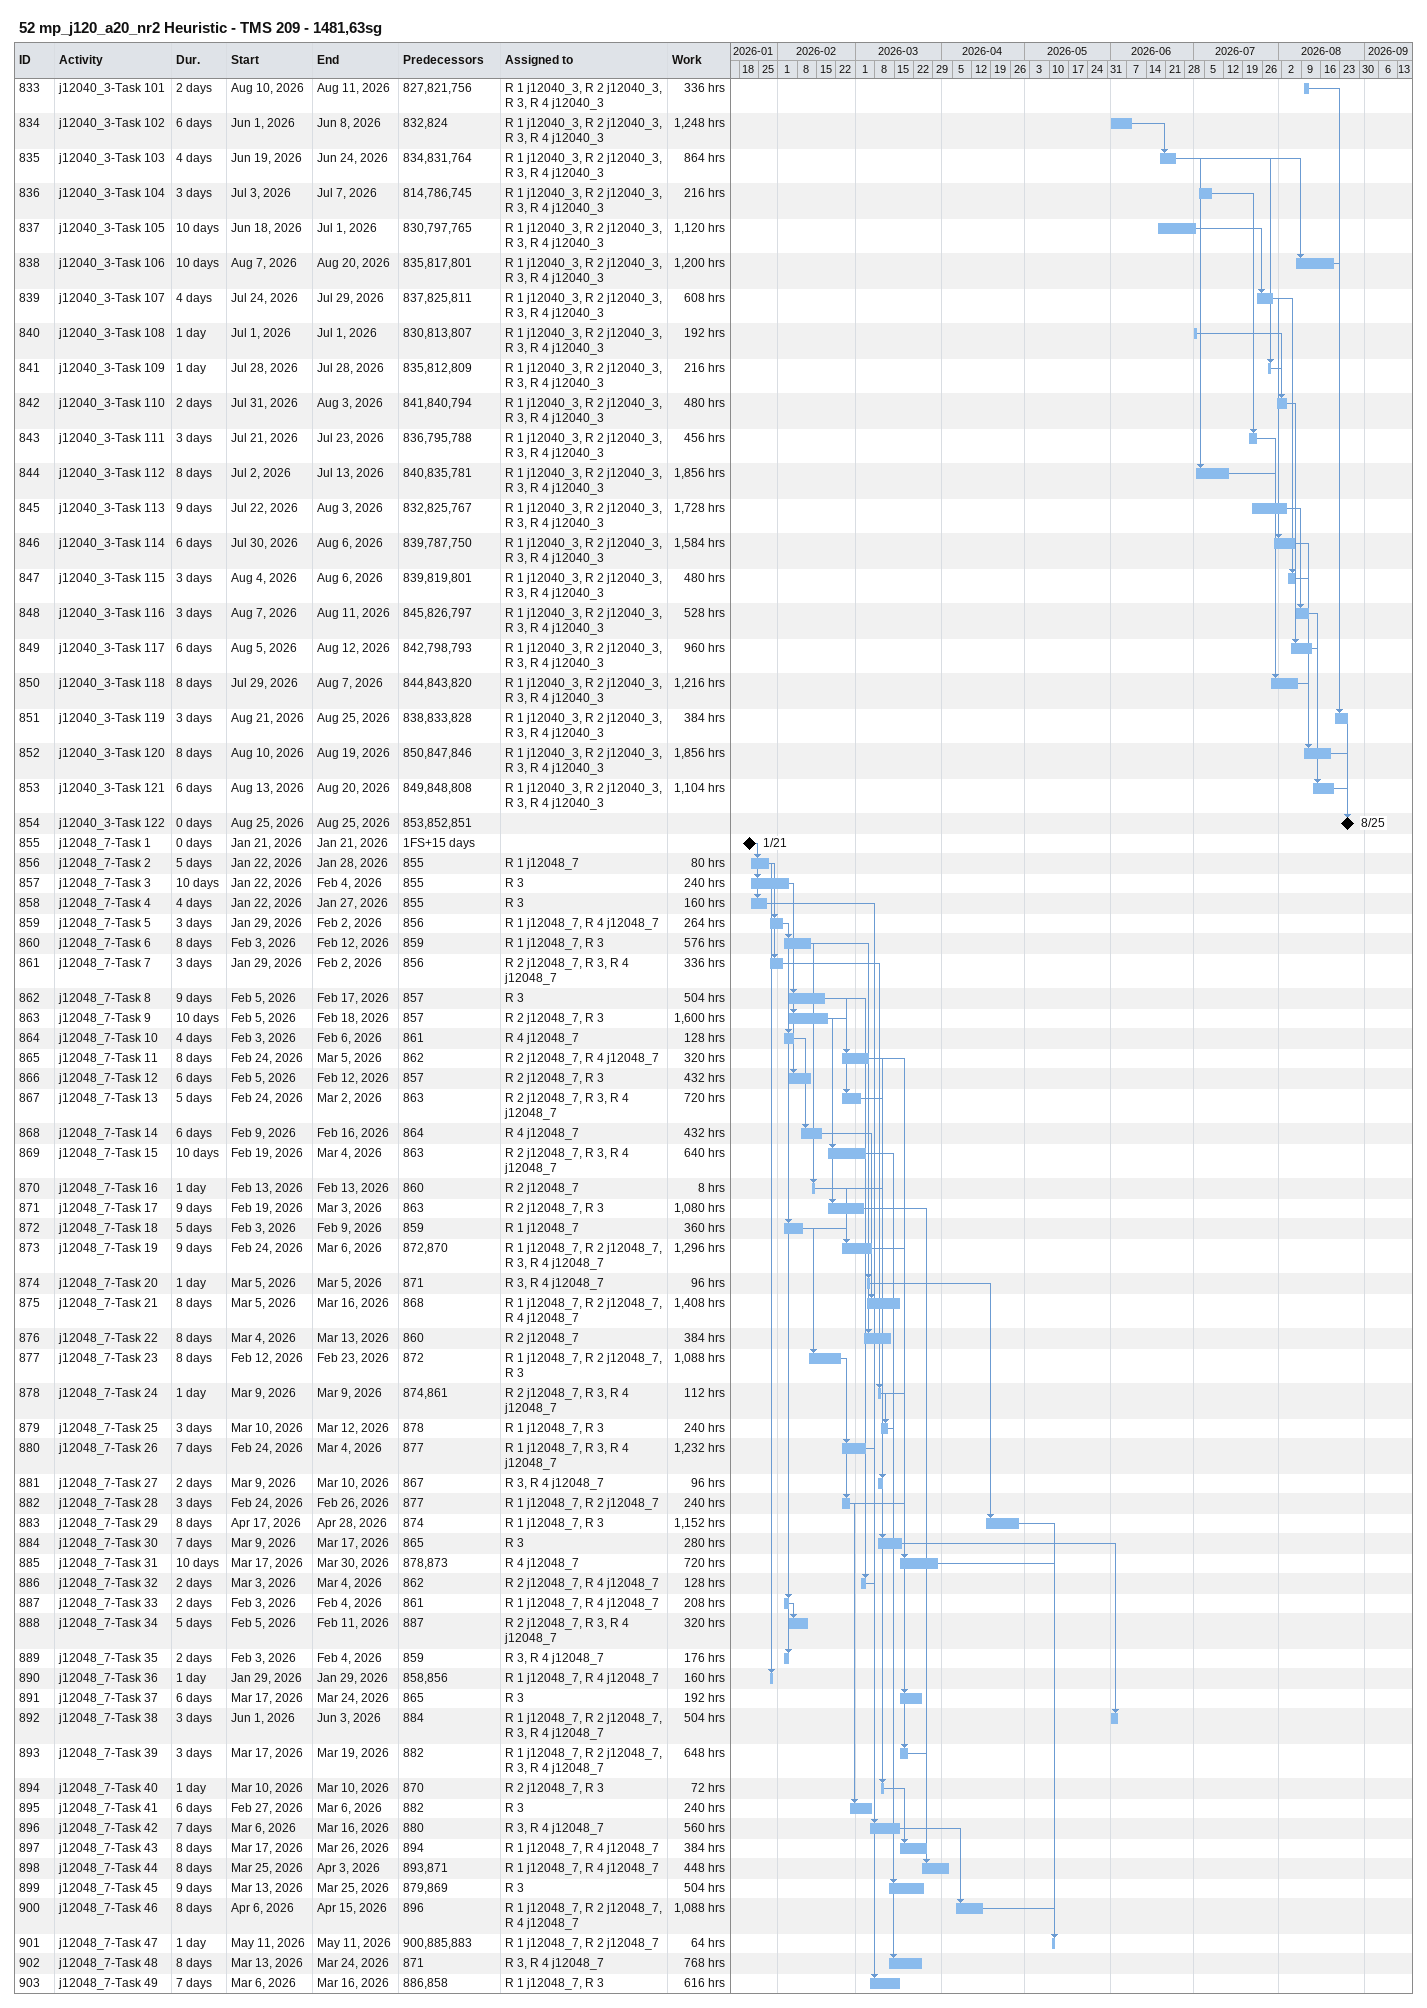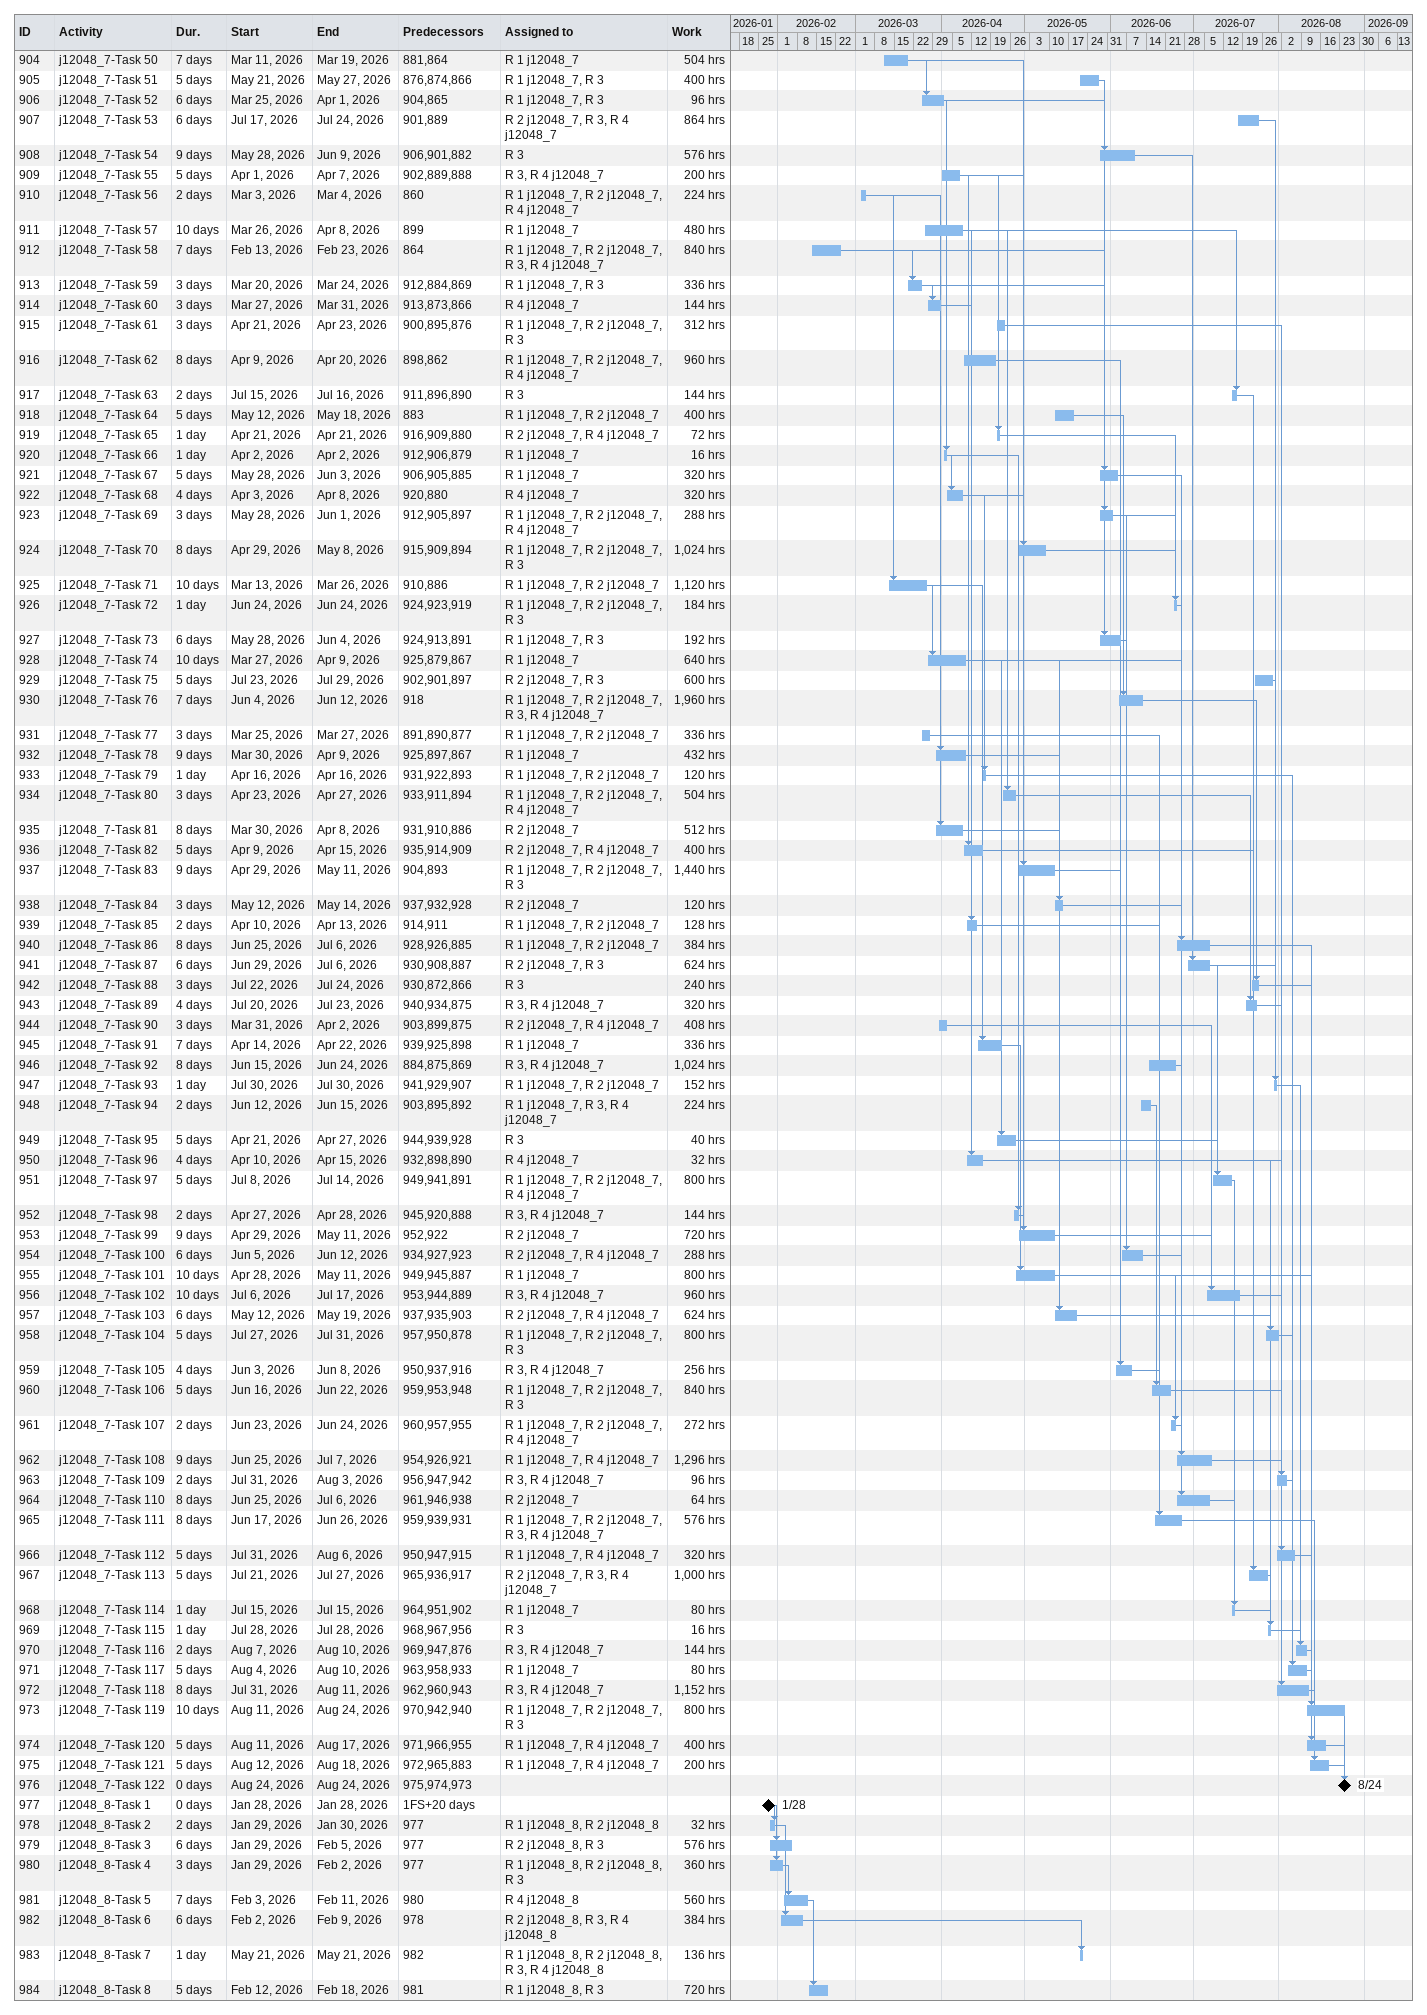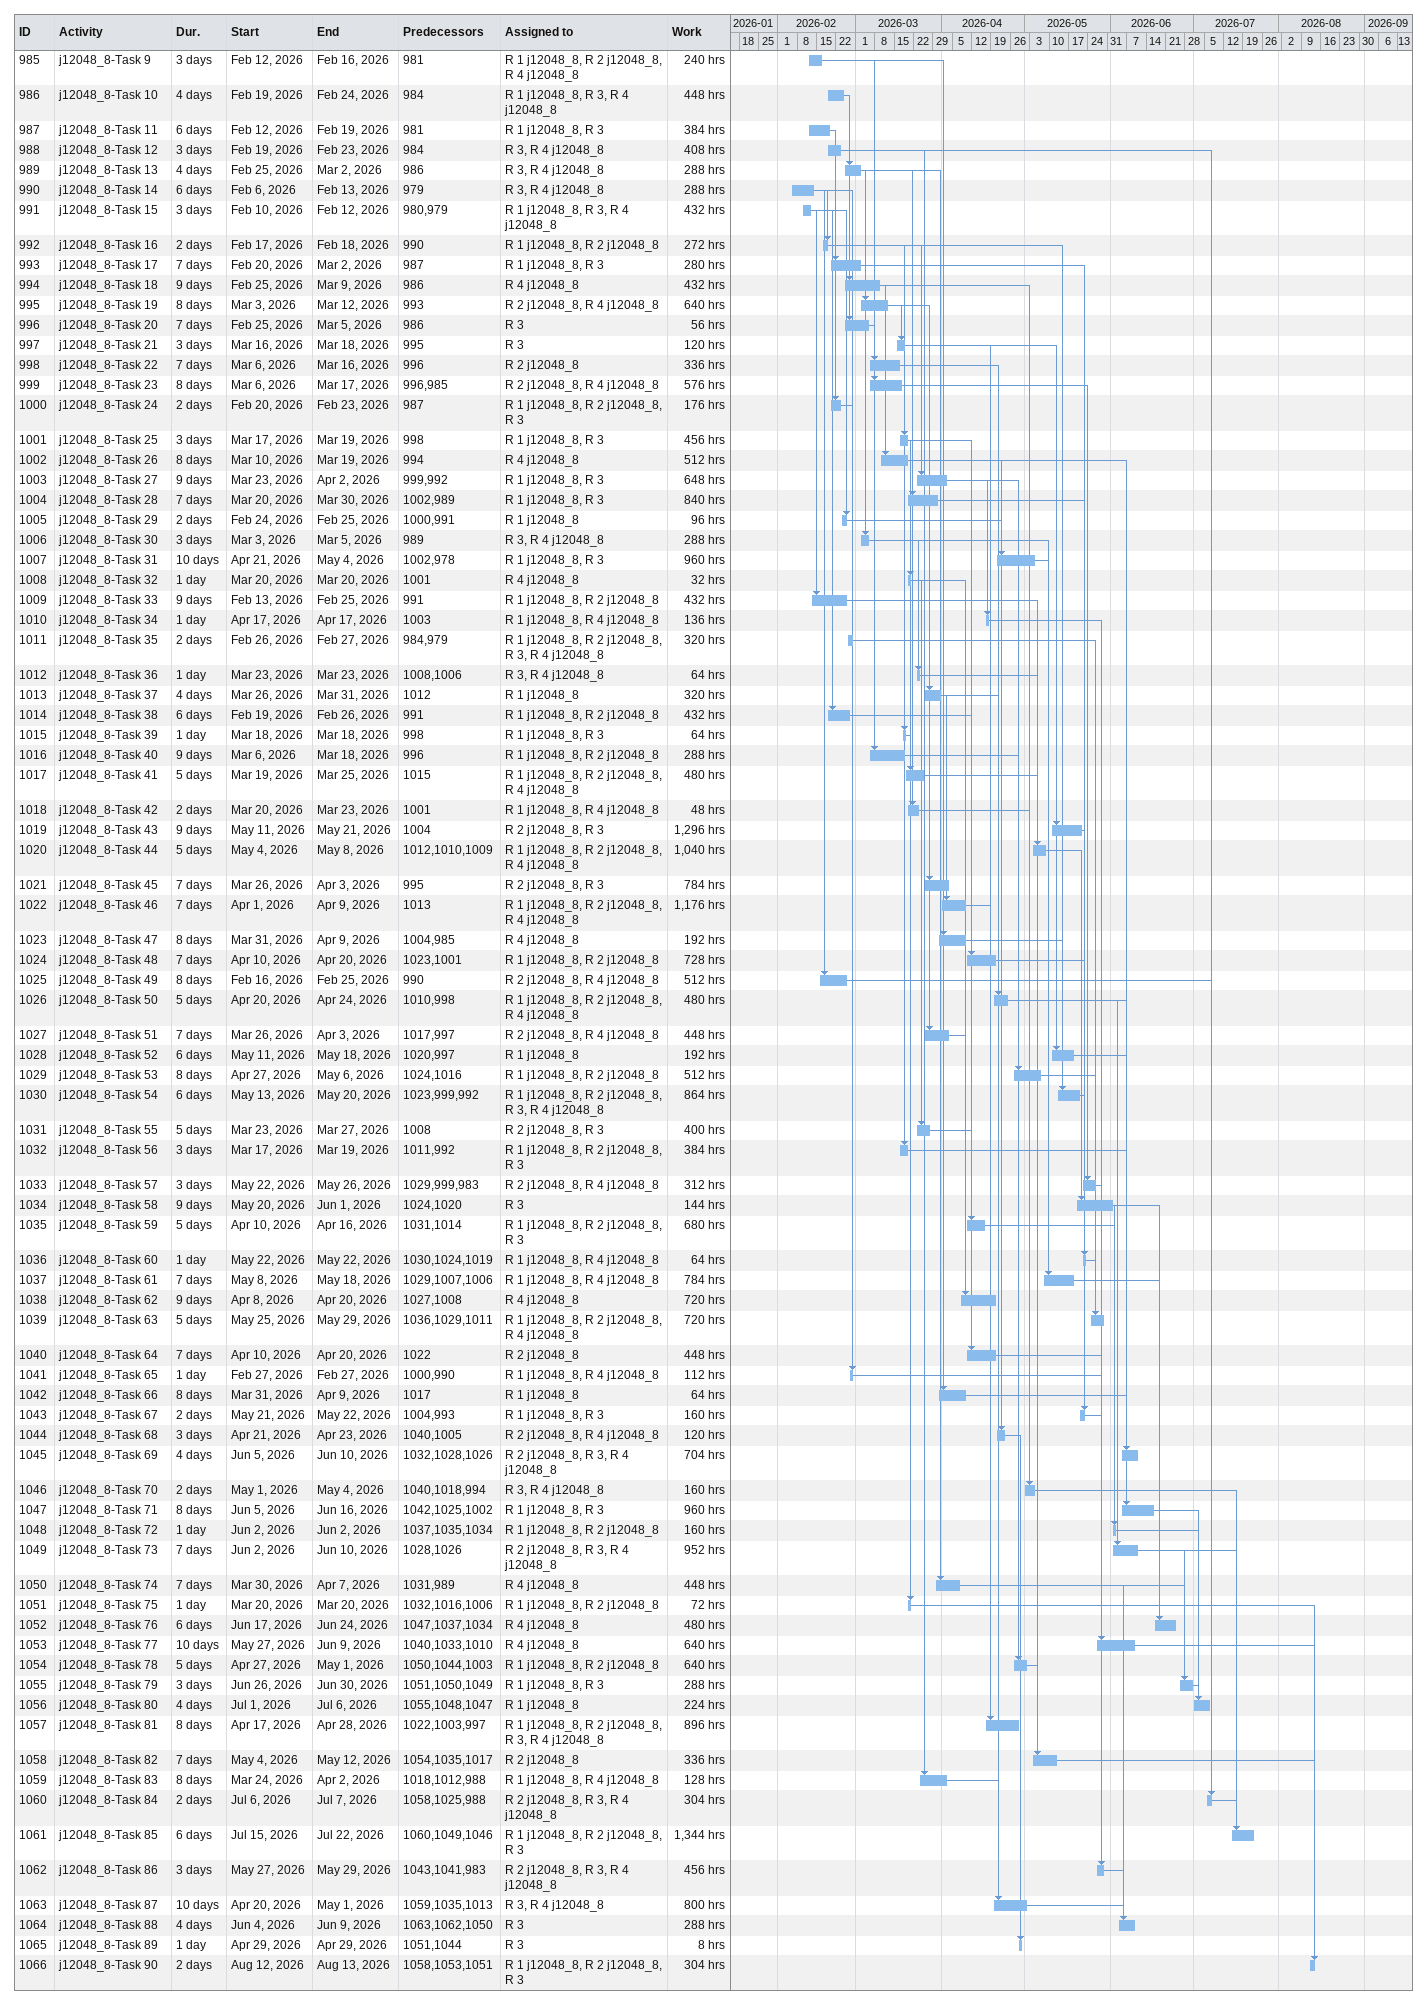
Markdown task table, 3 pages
52 mp_j120_a20_nr2 Heuristic - TMS 209 - 1481,63sg

| ID | Task | Duration | Start | Finish | Predecessors | Resources | Work (h) |
|---|---|---|---|---|---|---|---|
| 833 | j12040_3-Task 101 | 2d | 2026-08-10 | 2026-08-11 | 827, 821, 756 | R 1 j12040_3, R 2 j12040_3, R 3, R 4 j12040_3 | 336 |
| 834 | j12040_3-Task 102 | 6d | 2026-06-01 | 2026-06-08 | 832, 824 | R 1 j12040_3, R 2 j12040_3, R 3, R 4 j12040_3 | 1248 |
| 835 | j12040_3-Task 103 | 4d | 2026-06-19 | 2026-06-24 | 834, 831, 764 | R 1 j12040_3, R 2 j12040_3, R 3, R 4 j12040_3 | 864 |
| 836 | j12040_3-Task 104 | 3d | 2026-07-03 | 2026-07-07 | 814, 786, 745 | R 1 j12040_3, R 2 j12040_3, R 3, R 4 j12040_3 | 216 |
| 837 | j12040_3-Task 105 | 10d | 2026-06-18 | 2026-07-01 | 830, 797, 765 | R 1 j12040_3, R 2 j12040_3, R 3, R 4 j12040_3 | 1120 |
| 838 | j12040_3-Task 106 | 10d | 2026-08-07 | 2026-08-20 | 835, 817, 801 | R 1 j12040_3, R 2 j12040_3, R 3, R 4 j12040_3 | 1200 |
| 839 | j12040_3-Task 107 | 4d | 2026-07-24 | 2026-07-29 | 837, 825, 811 | R 1 j12040_3, R 2 j12040_3, R 3, R 4 j12040_3 | 608 |
| 840 | j12040_3-Task 108 | 1d | 2026-07-01 | 2026-07-01 | 830, 813, 807 | R 1 j12040_3, R 2 j12040_3, R 3, R 4 j12040_3 | 192 |
| 841 | j12040_3-Task 109 | 1d | 2026-07-28 | 2026-07-28 | 835, 812, 809 | R 1 j12040_3, R 2 j12040_3, R 3, R 4 j12040_3 | 216 |
| 842 | j12040_3-Task 110 | 2d | 2026-07-31 | 2026-08-03 | 841, 840, 794 | R 1 j12040_3, R 2 j12040_3, R 3, R 4 j12040_3 | 480 |
| 843 | j12040_3-Task 111 | 3d | 2026-07-21 | 2026-07-23 | 836, 795, 788 | R 1 j12040_3, R 2 j12040_3, R 3, R 4 j12040_3 | 456 |
| 844 | j12040_3-Task 112 | 8d | 2026-07-02 | 2026-07-13 | 840, 835, 781 | R 1 j12040_3, R 2 j12040_3, R 3, R 4 j12040_3 | 1856 |
| 845 | j12040_3-Task 113 | 9d | 2026-07-22 | 2026-08-03 | 832, 825, 767 | R 1 j12040_3, R 2 j12040_3, R 3, R 4 j12040_3 | 1728 |
| 846 | j12040_3-Task 114 | 6d | 2026-07-30 | 2026-08-06 | 839, 787, 750 | R 1 j12040_3, R 2 j12040_3, R 3, R 4 j12040_3 | 1584 |
| 847 | j12040_3-Task 115 | 3d | 2026-08-04 | 2026-08-06 | 839, 819, 801 | R 1 j12040_3, R 2 j12040_3, R 3, R 4 j12040_3 | 480 |
| 848 | j12040_3-Task 116 | 3d | 2026-08-07 | 2026-08-11 | 845, 826, 797 | R 1 j12040_3, R 2 j12040_3, R 3, R 4 j12040_3 | 528 |
| 849 | j12040_3-Task 117 | 6d | 2026-08-05 | 2026-08-12 | 842, 798, 793 | R 1 j12040_3, R 2 j12040_3, R 3, R 4 j12040_3 | 960 |
| 850 | j12040_3-Task 118 | 8d | 2026-07-29 | 2026-08-07 | 844, 843, 820 | R 1 j12040_3, R 2 j12040_3, R 3, R 4 j12040_3 | 1216 |
| 851 | j12040_3-Task 119 | 3d | 2026-08-21 | 2026-08-25 | 838, 833, 828 | R 1 j12040_3, R 2 j12040_3, R 3, R 4 j12040_3 | 384 |
| 852 | j12040_3-Task 120 | 8d | 2026-08-10 | 2026-08-19 | 850, 847, 846 | R 1 j12040_3, R 2 j12040_3, R 3, R 4 j12040_3 | 1856 |
| 853 | j12040_3-Task 121 | 6d | 2026-08-13 | 2026-08-20 | 849, 848, 808 | R 1 j12040_3, R 2 j12040_3, R 3, R 4 j12040_3 | 1104 |
| 854 | j12040_3-Task 122 | 0d | 2026-08-25 | 2026-08-25 | 853, 852, 851 |  |  |
| 855 | j12048_7-Task 1 | 0d | 2026-01-21 | 2026-01-21 | 1FS+15d |  |  |
| 856 | j12048_7-Task 2 | 5d | 2026-01-22 | 2026-01-28 | 855 | R 1 j12048_7 | 80 |
| 857 | j12048_7-Task 3 | 10d | 2026-01-22 | 2026-02-04 | 855 | R 3 | 240 |
| 858 | j12048_7-Task 4 | 4d | 2026-01-22 | 2026-01-27 | 855 | R 3 | 160 |
| 859 | j12048_7-Task 5 | 3d | 2026-01-29 | 2026-02-02 | 856 | R 1 j12048_7, R 4 j12048_7 | 264 |
| 860 | j12048_7-Task 6 | 8d | 2026-02-03 | 2026-02-12 | 859 | R 1 j12048_7, R 3 | 576 |
| 861 | j12048_7-Task 7 | 3d | 2026-01-29 | 2026-02-02 | 856 | R 2 j12048_7, R 3, R 4 j12048_7 | 336 |
| 862 | j12048_7-Task 8 | 9d | 2026-02-05 | 2026-02-17 | 857 | R 3 | 504 |
| 863 | j12048_7-Task 9 | 10d | 2026-02-05 | 2026-02-18 | 857 | R 2 j12048_7, R 3 | 1600 |
| 864 | j12048_7-Task 10 | 4d | 2026-02-03 | 2026-02-06 | 861 | R 4 j12048_7 | 128 |
| 865 | j12048_7-Task 11 | 8d | 2026-02-24 | 2026-03-05 | 862 | R 2 j12048_7, R 4 j12048_7 | 320 |
| 866 | j12048_7-Task 12 | 6d | 2026-02-05 | 2026-02-12 | 857 | R 2 j12048_7, R 3 | 432 |
| 867 | j12048_7-Task 13 | 5d | 2026-02-24 | 2026-03-02 | 863 | R 2 j12048_7, R 3, R 4 j12048_7 | 720 |
| 868 | j12048_7-Task 14 | 6d | 2026-02-09 | 2026-02-16 | 864 | R 4 j12048_7 | 432 |
| 869 | j12048_7-Task 15 | 10d | 2026-02-19 | 2026-03-04 | 863 | R 2 j12048_7, R 3, R 4 j12048_7 | 640 |
| 870 | j12048_7-Task 16 | 1d | 2026-02-13 | 2026-02-13 | 860 | R 2 j12048_7 | 8 |
| 871 | j12048_7-Task 17 | 9d | 2026-02-19 | 2026-03-03 | 863 | R 2 j12048_7, R 3 | 1080 |
| 872 | j12048_7-Task 18 | 5d | 2026-02-03 | 2026-02-09 | 859 | R 1 j12048_7 | 360 |
| 873 | j12048_7-Task 19 | 9d | 2026-02-24 | 2026-03-06 | 872, 870 | R 1 j12048_7, R 2 j12048_7, R 3, R 4 j12048_7 | 1296 |
| 874 | j12048_7-Task 20 | 1d | 2026-03-05 | 2026-03-05 | 871 | R 3, R 4 j12048_7 | 96 |
| 875 | j12048_7-Task 21 | 8d | 2026-03-05 | 2026-03-16 | 868 | R 1 j12048_7, R 2 j12048_7, R 4 j12048_7 | 1408 |
| 876 | j12048_7-Task 22 | 8d | 2026-03-04 | 2026-03-13 | 860 | R 2 j12048_7 | 384 |
| 877 | j12048_7-Task 23 | 8d | 2026-02-12 | 2026-02-23 | 872 | R 1 j12048_7, R 2 j12048_7, R 3 | 1088 |
| 878 | j12048_7-Task 24 | 1d | 2026-03-09 | 2026-03-09 | 874, 861 | R 2 j12048_7, R 3, R 4 j12048_7 | 112 |
| 879 | j12048_7-Task 25 | 3d | 2026-03-10 | 2026-03-12 | 878 | R 1 j12048_7, R 3 | 240 |
| 880 | j12048_7-Task 26 | 7d | 2026-02-24 | 2026-03-04 | 877 | R 1 j12048_7, R 3, R 4 j12048_7 | 1232 |
| 881 | j12048_7-Task 27 | 2d | 2026-03-09 | 2026-03-10 | 867 | R 3, R 4 j12048_7 | 96 |
| 882 | j12048_7-Task 28 | 3d | 2026-02-24 | 2026-02-26 | 877 | R 1 j12048_7, R 2 j12048_7 | 240 |
| 883 | j12048_7-Task 29 | 8d | 2026-04-17 | 2026-04-28 | 874 | R 1 j12048_7, R 3 | 1152 |
| 884 | j12048_7-Task 30 | 7d | 2026-03-09 | 2026-03-17 | 865 | R 3 | 280 |
| 885 | j12048_7-Task 31 | 10d | 2026-03-17 | 2026-03-30 | 878, 873 | R 4 j12048_7 | 720 |
| 886 | j12048_7-Task 32 | 2d | 2026-03-03 | 2026-03-04 | 862 | R 2 j12048_7, R 4 j12048_7 | 128 |
| 887 | j12048_7-Task 33 | 2d | 2026-02-03 | 2026-02-04 | 861 | R 1 j12048_7, R 4 j12048_7 | 208 |
| 888 | j12048_7-Task 34 | 5d | 2026-02-05 | 2026-02-11 | 887 | R 2 j12048_7, R 3, R 4 j12048_7 | 320 |
| 889 | j12048_7-Task 35 | 2d | 2026-02-03 | 2026-02-04 | 859 | R 3, R 4 j12048_7 | 176 |
| 890 | j12048_7-Task 36 | 1d | 2026-01-29 | 2026-01-29 | 858, 856 | R 1 j12048_7, R 4 j12048_7 | 160 |
| 891 | j12048_7-Task 37 | 6d | 2026-03-17 | 2026-03-24 | 865 | R 3 | 192 |
| 892 | j12048_7-Task 38 | 3d | 2026-06-01 | 2026-06-03 | 884 | R 1 j12048_7, R 2 j12048_7, R 3, R 4 j12048_7 | 504 |
| 893 | j12048_7-Task 39 | 3d | 2026-03-17 | 2026-03-19 | 882 | R 1 j12048_7, R 2 j12048_7, R 3, R 4 j12048_7 | 648 |
| 894 | j12048_7-Task 40 | 1d | 2026-03-10 | 2026-03-10 | 870 | R 2 j12048_7, R 3 | 72 |
| 895 | j12048_7-Task 41 | 6d | 2026-02-27 | 2026-03-06 | 882 | R 3 | 240 |
| 896 | j12048_7-Task 42 | 7d | 2026-03-06 | 2026-03-16 | 880 | R 3, R 4 j12048_7 | 560 |
| 897 | j12048_7-Task 43 | 8d | 2026-03-17 | 2026-03-26 | 894 | R 1 j12048_7, R 4 j12048_7 | 384 |
| 898 | j12048_7-Task 44 | 8d | 2026-03-25 | 2026-04-03 | 893, 871 | R 1 j12048_7, R 4 j12048_7 | 448 |
| 899 | j12048_7-Task 45 | 9d | 2026-03-13 | 2026-03-25 | 879, 869 | R 3 | 504 |
| 900 | j12048_7-Task 46 | 8d | 2026-04-06 | 2026-04-15 | 896 | R 1 j12048_7, R 2 j12048_7, R 4 j12048_7 | 1088 |
| 901 | j12048_7-Task 47 | 1d | 2026-05-11 | 2026-05-11 | 900, 885, 883 | R 1 j12048_7, R 2 j12048_7 | 64 |
| 902 | j12048_7-Task 48 | 8d | 2026-03-13 | 2026-03-24 | 871 | R 3, R 4 j12048_7 | 768 |
| 903 | j12048_7-Task 49 | 7d | 2026-03-06 | 2026-03-16 | 886, 858 | R 1 j12048_7, R 3 | 616 |
| 904 | j12048_7-Task 50 | 7d | 2026-03-11 | 2026-03-19 | 881, 864 | R 1 j12048_7 | 504 |
| 905 | j12048_7-Task 51 | 5d | 2026-05-21 | 2026-05-27 | 876, 874, 866 | R 1 j12048_7, R 3 | 400 |
| 906 | j12048_7-Task 52 | 6d | 2026-03-25 | 2026-04-01 | 904, 865 | R 1 j12048_7, R 3 | 96 |
| 907 | j12048_7-Task 53 | 6d | 2026-07-17 | 2026-07-24 | 901, 889 | R 2 j12048_7, R 3, R 4 j12048_7 | 864 |
| 908 | j12048_7-Task 54 | 9d | 2026-05-28 | 2026-06-09 | 906, 901, 882 | R 3 | 576 |
| 909 | j12048_7-Task 55 | 5d | 2026-04-01 | 2026-04-07 | 902, 889, 888 | R 3, R 4 j12048_7 | 200 |
| 910 | j12048_7-Task 56 | 2d | 2026-03-03 | 2026-03-04 | 860 | R 1 j12048_7, R 2 j12048_7, R 4 j12048_7 | 224 |
| 911 | j12048_7-Task 57 | 10d | 2026-03-26 | 2026-04-08 | 899 | R 1 j12048_7 | 480 |
| 912 | j12048_7-Task 58 | 7d | 2026-02-13 | 2026-02-23 | 864 | R 1 j12048_7, R 2 j12048_7, R 3, R 4 j12048_7 | 840 |
| 913 | j12048_7-Task 59 | 3d | 2026-03-20 | 2026-03-24 | 912, 884, 869 | R 1 j12048_7, R 3 | 336 |
| 914 | j12048_7-Task 60 | 3d | 2026-03-27 | 2026-03-31 | 913, 873, 866 | R 4 j12048_7 | 144 |
| 915 | j12048_7-Task 61 | 3d | 2026-04-21 | 2026-04-23 | 900, 895, 876 | R 1 j12048_7, R 2 j12048_7, R 3 | 312 |
| 916 | j12048_7-Task 62 | 8d | 2026-04-09 | 2026-04-20 | 898, 862 | R 1 j12048_7, R 2 j12048_7, R 4 j12048_7 | 960 |
| 917 | j12048_7-Task 63 | 2d | 2026-07-15 | 2026-07-16 | 911, 896, 890 | R 3 | 144 |
| 918 | j12048_7-Task 64 | 5d | 2026-05-12 | 2026-05-18 | 883 | R 1 j12048_7, R 2 j12048_7 | 400 |
| 919 | j12048_7-Task 65 | 1d | 2026-04-21 | 2026-04-21 | 916, 909, 880 | R 2 j12048_7, R 4 j12048_7 | 72 |
| 920 | j12048_7-Task 66 | 1d | 2026-04-02 | 2026-04-02 | 912, 906, 879 | R 1 j12048_7 | 16 |
| 921 | j12048_7-Task 67 | 5d | 2026-05-28 | 2026-06-03 | 906, 905, 885 | R 1 j12048_7 | 320 |
| 922 | j12048_7-Task 68 | 4d | 2026-04-03 | 2026-04-08 | 920, 880 | R 4 j12048_7 | 320 |
| 923 | j12048_7-Task 69 | 3d | 2026-05-28 | 2026-06-01 | 912, 905, 897 | R 1 j12048_7, R 2 j12048_7, R 4 j12048_7 | 288 |
| 924 | j12048_7-Task 70 | 8d | 2026-04-29 | 2026-05-08 | 915, 909, 894 | R 1 j12048_7, R 2 j12048_7, R 3 | 1024 |
| 925 | j12048_7-Task 71 | 10d | 2026-03-13 | 2026-03-26 | 910, 886 | R 1 j12048_7, R 2 j12048_7 | 1120 |
| 926 | j12048_7-Task 72 | 1d | 2026-06-24 | 2026-06-24 | 924, 923, 919 | R 1 j12048_7, R 2 j12048_7, R 3 | 184 |
| 927 | j12048_7-Task 73 | 6d | 2026-05-28 | 2026-06-04 | 924, 913, 891 | R 1 j12048_7, R 3 | 192 |
| 928 | j12048_7-Task 74 | 10d | 2026-03-27 | 2026-04-09 | 925, 879, 867 | R 1 j12048_7 | 640 |
| 929 | j12048_7-Task 75 | 5d | 2026-07-23 | 2026-07-29 | 902, 901, 897 | R 2 j12048_7, R 3 | 600 |
| 930 | j12048_7-Task 76 | 7d | 2026-06-04 | 2026-06-12 | 918 | R 1 j12048_7, R 2 j12048_7, R 3, R 4 j12048_7 | 1960 |
| 931 | j12048_7-Task 77 | 3d | 2026-03-25 | 2026-03-27 | 891, 890, 877 | R 1 j12048_7, R 2 j12048_7 | 336 |
| 932 | j12048_7-Task 78 | 9d | 2026-03-30 | 2026-04-09 | 925, 897, 867 | R 1 j12048_7 | 432 |
| 933 | j12048_7-Task 79 | 1d | 2026-04-16 | 2026-04-16 | 931, 922, 893 | R 1 j12048_7, R 2 j12048_7 | 120 |
| 934 | j12048_7-Task 80 | 3d | 2026-04-23 | 2026-04-27 | 933, 911, 894 | R 1 j12048_7, R 2 j12048_7, R 4 j12048_7 | 504 |
| 935 | j12048_7-Task 81 | 8d | 2026-03-30 | 2026-04-08 | 931, 910, 886 | R 2 j12048_7 | 512 |
| 936 | j12048_7-Task 82 | 5d | 2026-04-09 | 2026-04-15 | 935, 914, 909 | R 2 j12048_7, R 4 j12048_7 | 400 |
| 937 | j12048_7-Task 83 | 9d | 2026-04-29 | 2026-05-11 | 904, 893 | R 1 j12048_7, R 2 j12048_7, R 3 | 1440 |
| 938 | j12048_7-Task 84 | 3d | 2026-05-12 | 2026-05-14 | 937, 932, 928 | R 2 j12048_7 | 120 |
| 939 | j12048_7-Task 85 | 2d | 2026-04-10 | 2026-04-13 | 914, 911 | R 1 j12048_7, R 2 j12048_7 | 128 |
| 940 | j12048_7-Task 86 | 8d | 2026-06-25 | 2026-07-06 | 928, 926, 885 | R 1 j12048_7, R 2 j12048_7 | 384 |
| 941 | j12048_7-Task 87 | 6d | 2026-06-29 | 2026-07-06 | 930, 908, 887 | R 2 j12048_7, R 3 | 624 |
| 942 | j12048_7-Task 88 | 3d | 2026-07-22 | 2026-07-24 | 930, 872, 866 | R 3 | 240 |
| 943 | j12048_7-Task 89 | 4d | 2026-07-20 | 2026-07-23 | 940, 934, 875 | R 3, R 4 j12048_7 | 320 |
| 944 | j12048_7-Task 90 | 3d | 2026-03-31 | 2026-04-02 | 903, 899, 875 | R 2 j12048_7, R 4 j12048_7 | 408 |
| 945 | j12048_7-Task 91 | 7d | 2026-04-14 | 2026-04-22 | 939, 925, 898 | R 1 j12048_7 | 336 |
| 946 | j12048_7-Task 92 | 8d | 2026-06-15 | 2026-06-24 | 884, 875, 869 | R 3, R 4 j12048_7 | 1024 |
| 947 | j12048_7-Task 93 | 1d | 2026-07-30 | 2026-07-30 | 941, 929, 907 | R 1 j12048_7, R 2 j12048_7 | 152 |
| 948 | j12048_7-Task 94 | 2d | 2026-06-12 | 2026-06-15 | 903, 895, 892 | R 1 j12048_7, R 3, R 4 j12048_7 | 224 |
| 949 | j12048_7-Task 95 | 5d | 2026-04-21 | 2026-04-27 | 944, 939, 928 | R 3 | 40 |
| 950 | j12048_7-Task 96 | 4d | 2026-04-10 | 2026-04-15 | 932, 898, 890 | R 4 j12048_7 | 32 |
| 951 | j12048_7-Task 97 | 5d | 2026-07-08 | 2026-07-14 | 949, 941, 891 | R 1 j12048_7, R 2 j12048_7, R 4 j12048_7 | 800 |
| 952 | j12048_7-Task 98 | 2d | 2026-04-27 | 2026-04-28 | 945, 920, 888 | R 3, R 4 j12048_7 | 144 |
| 953 | j12048_7-Task 99 | 9d | 2026-04-29 | 2026-05-11 | 952, 922 | R 2 j12048_7 | 720 |
| 954 | j12048_7-Task 100 | 6d | 2026-06-05 | 2026-06-12 | 934, 927, 923 | R 2 j12048_7, R 4 j12048_7 | 288 |
| 955 | j12048_7-Task 101 | 10d | 2026-04-28 | 2026-05-11 | 949, 945, 887 | R 1 j12048_7 | 800 |
| 956 | j12048_7-Task 102 | 10d | 2026-07-06 | 2026-07-17 | 953, 944, 889 | R 3, R 4 j12048_7 | 960 |
| 957 | j12048_7-Task 103 | 6d | 2026-05-12 | 2026-05-19 | 937, 935, 903 | R 2 j12048_7, R 4 j12048_7 | 624 |
| 958 | j12048_7-Task 104 | 5d | 2026-07-27 | 2026-07-31 | 957, 950, 878 | R 1 j12048_7, R 2 j12048_7, R 3 | 800 |
| 959 | j12048_7-Task 105 | 4d | 2026-06-03 | 2026-06-08 | 950, 937, 916 | R 3, R 4 j12048_7 | 256 |
| 960 | j12048_7-Task 106 | 5d | 2026-06-16 | 2026-06-22 | 959, 953, 948 | R 1 j12048_7, R 2 j12048_7, R 3 | 840 |
| 961 | j12048_7-Task 107 | 2d | 2026-06-23 | 2026-06-24 | 960, 957, 955 | R 1 j12048_7, R 2 j12048_7, R 4 j12048_7 | 272 |
| 962 | j12048_7-Task 108 | 9d | 2026-06-25 | 2026-07-07 | 954, 926, 921 | R 1 j12048_7, R 4 j12048_7 | 1296 |
| 963 | j12048_7-Task 109 | 2d | 2026-07-31 | 2026-08-03 | 956, 947, 942 | R 3, R 4 j12048_7 | 96 |
| 964 | j12048_7-Task 110 | 8d | 2026-06-25 | 2026-07-06 | 961, 946, 938 | R 2 j12048_7 | 64 |
| 965 | j12048_7-Task 111 | 8d | 2026-06-17 | 2026-06-26 | 959, 939, 931 | R 1 j12048_7, R 2 j12048_7, R 3, R 4 j12048_7 | 576 |
| 966 | j12048_7-Task 112 | 5d | 2026-07-31 | 2026-08-06 | 950, 947, 915 | R 1 j12048_7, R 4 j12048_7 | 320 |
| 967 | j12048_7-Task 113 | 5d | 2026-07-21 | 2026-07-27 | 965, 936, 917 | R 2 j12048_7, R 3, R 4 j12048_7 | 1000 |
| 968 | j12048_7-Task 114 | 1d | 2026-07-15 | 2026-07-15 | 964, 951, 902 | R 1 j12048_7 | 80 |
| 969 | j12048_7-Task 115 | 1d | 2026-07-28 | 2026-07-28 | 968, 967, 956 | R 3 | 16 |
| 970 | j12048_7-Task 116 | 2d | 2026-08-07 | 2026-08-10 | 969, 947, 876 | R 3, R 4 j12048_7 | 144 |
| 971 | j12048_7-Task 117 | 5d | 2026-08-04 | 2026-08-10 | 963, 958, 933 | R 1 j12048_7 | 80 |
| 972 | j12048_7-Task 118 | 8d | 2026-07-31 | 2026-08-11 | 962, 960, 943 | R 3, R 4 j12048_7 | 1152 |
| 973 | j12048_7-Task 119 | 10d | 2026-08-11 | 2026-08-24 | 970, 942, 940 | R 1 j12048_7, R 2 j12048_7, R 3 | 800 |
| 974 | j12048_7-Task 120 | 5d | 2026-08-11 | 2026-08-17 | 971, 966, 955 | R 1 j12048_7, R 4 j12048_7 | 400 |
| 975 | j12048_7-Task 121 | 5d | 2026-08-12 | 2026-08-18 | 972, 965, 883 | R 1 j12048_7, R 4 j12048_7 | 200 |
| 976 | j12048_7-Task 122 | 0d | 2026-08-24 | 2026-08-24 | 975, 974, 973 |  |  |
| 977 | j12048_8-Task 1 | 0d | 2026-01-28 | 2026-01-28 | 1FS+20d |  |  |
| 978 | j12048_8-Task 2 | 2d | 2026-01-29 | 2026-01-30 | 977 | R 1 j12048_8, R 2 j12048_8 | 32 |
| 979 | j12048_8-Task 3 | 6d | 2026-01-29 | 2026-02-05 | 977 | R 2 j12048_8, R 3 | 576 |
| 980 | j12048_8-Task 4 | 3d | 2026-01-29 | 2026-02-02 | 977 | R 1 j12048_8, R 2 j12048_8, R 3 | 360 |
| 981 | j12048_8-Task 5 | 7d | 2026-02-03 | 2026-02-11 | 980 | R 4 j12048_8 | 560 |
| 982 | j12048_8-Task 6 | 6d | 2026-02-02 | 2026-02-09 | 978 | R 2 j12048_8, R 3, R 4 j12048_8 | 384 |
| 983 | j12048_8-Task 7 | 1d | 2026-05-21 | 2026-05-21 | 982 | R 1 j12048_8, R 2 j12048_8, R 3, R 4 j12048_8 | 136 |
| 984 | j12048_8-Task 8 | 5d | 2026-02-12 | 2026-02-18 | 981 | R 1 j12048_8, R 3 | 720 |
| 985 | j12048_8-Task 9 | 3d | 2026-02-12 | 2026-02-16 | 981 | R 1 j12048_8, R 2 j12048_8, R 4 j12048_8 | 240 |
| 986 | j12048_8-Task 10 | 4d | 2026-02-19 | 2026-02-24 | 984 | R 1 j12048_8, R 3, R 4 j12048_8 | 448 |
| 987 | j12048_8-Task 11 | 6d | 2026-02-12 | 2026-02-19 | 981 | R 1 j12048_8, R 3 | 384 |
| 988 | j12048_8-Task 12 | 3d | 2026-02-19 | 2026-02-23 | 984 | R 3, R 4 j12048_8 | 408 |
| 989 | j12048_8-Task 13 | 4d | 2026-02-25 | 2026-03-02 | 986 | R 3, R 4 j12048_8 | 288 |
| 990 | j12048_8-Task 14 | 6d | 2026-02-06 | 2026-02-13 | 979 | R 3, R 4 j12048_8 | 288 |
| 991 | j12048_8-Task 15 | 3d | 2026-02-10 | 2026-02-12 | 980, 979 | R 1 j12048_8, R 3, R 4 j12048_8 | 432 |
| 992 | j12048_8-Task 16 | 2d | 2026-02-17 | 2026-02-18 | 990 | R 1 j12048_8, R 2 j12048_8 | 272 |
| 993 | j12048_8-Task 17 | 7d | 2026-02-20 | 2026-03-02 | 987 | R 1 j12048_8, R 3 | 280 |
| 994 | j12048_8-Task 18 | 9d | 2026-02-25 | 2026-03-09 | 986 | R 4 j12048_8 | 432 |
| 995 | j12048_8-Task 19 | 8d | 2026-03-03 | 2026-03-12 | 993 | R 2 j12048_8, R 4 j12048_8 | 640 |
| 996 | j12048_8-Task 20 | 7d | 2026-02-25 | 2026-03-05 | 986 | R 3 | 56 |
| 997 | j12048_8-Task 21 | 3d | 2026-03-16 | 2026-03-18 | 995 | R 3 | 120 |
| 998 | j12048_8-Task 22 | 7d | 2026-03-06 | 2026-03-16 | 996 | R 2 j12048_8 | 336 |
| 999 | j12048_8-Task 23 | 8d | 2026-03-06 | 2026-03-17 | 996, 985 | R 2 j12048_8, R 4 j12048_8 | 576 |
| 1000 | j12048_8-Task 24 | 2d | 2026-02-20 | 2026-02-23 | 987 | R 1 j12048_8, R 2 j12048_8, R 3 | 176 |
| 1001 | j12048_8-Task 25 | 3d | 2026-03-17 | 2026-03-19 | 998 | R 1 j12048_8, R 3 | 456 |
| 1002 | j12048_8-Task 26 | 8d | 2026-03-10 | 2026-03-19 | 994 | R 4 j12048_8 | 512 |
| 1003 | j12048_8-Task 27 | 9d | 2026-03-23 | 2026-04-02 | 999, 992 | R 1 j12048_8, R 3 | 648 |
| 1004 | j12048_8-Task 28 | 7d | 2026-03-20 | 2026-03-30 | 1002, 989 | R 1 j12048_8, R 3 | 840 |
| 1005 | j12048_8-Task 29 | 2d | 2026-02-24 | 2026-02-25 | 1000, 991 | R 1 j12048_8 | 96 |
| 1006 | j12048_8-Task 30 | 3d | 2026-03-03 | 2026-03-05 | 989 | R 3, R 4 j12048_8 | 288 |
| 1007 | j12048_8-Task 31 | 10d | 2026-04-21 | 2026-05-04 | 1002, 978 | R 1 j12048_8, R 3 | 960 |
| 1008 | j12048_8-Task 32 | 1d | 2026-03-20 | 2026-03-20 | 1001 | R 4 j12048_8 | 32 |
| 1009 | j12048_8-Task 33 | 9d | 2026-02-13 | 2026-02-25 | 991 | R 1 j12048_8, R 2 j12048_8 | 432 |
| 1010 | j12048_8-Task 34 | 1d | 2026-04-17 | 2026-04-17 | 1003 | R 1 j12048_8, R 4 j12048_8 | 136 |
| 1011 | j12048_8-Task 35 | 2d | 2026-02-26 | 2026-02-27 | 984, 979 | R 1 j12048_8, R 2 j12048_8, R 3, R 4 j12048_8 | 320 |
| 1012 | j12048_8-Task 36 | 1d | 2026-03-23 | 2026-03-23 | 1008, 1006 | R 3, R 4 j12048_8 | 64 |
| 1013 | j12048_8-Task 37 | 4d | 2026-03-26 | 2026-03-31 | 1012 | R 1 j12048_8 | 320 |
| 1014 | j12048_8-Task 38 | 6d | 2026-02-19 | 2026-02-26 | 991 | R 1 j12048_8, R 2 j12048_8 | 432 |
| 1015 | j12048_8-Task 39 | 1d | 2026-03-18 | 2026-03-18 | 998 | R 1 j12048_8, R 3 | 64 |
| 1016 | j12048_8-Task 40 | 9d | 2026-03-06 | 2026-03-18 | 996 | R 1 j12048_8, R 2 j12048_8 | 288 |
| 1017 | j12048_8-Task 41 | 5d | 2026-03-19 | 2026-03-25 | 1015 | R 1 j12048_8, R 2 j12048_8, R 4 j12048_8 | 480 |
| 1018 | j12048_8-Task 42 | 2d | 2026-03-20 | 2026-03-23 | 1001 | R 1 j12048_8, R 4 j12048_8 | 48 |
| 1019 | j12048_8-Task 43 | 9d | 2026-05-11 | 2026-05-21 | 1004 | R 2 j12048_8, R 3 | 1296 |
| 1020 | j12048_8-Task 44 | 5d | 2026-05-04 | 2026-05-08 | 1012, 1010, 1009 | R 1 j12048_8, R 2 j12048_8, R 4 j12048_8 | 1040 |
| 1021 | j12048_8-Task 45 | 7d | 2026-03-26 | 2026-04-03 | 995 | R 2 j12048_8, R 3 | 784 |
| 1022 | j12048_8-Task 46 | 7d | 2026-04-01 | 2026-04-09 | 1013 | R 1 j12048_8, R 2 j12048_8, R 4 j12048_8 | 1176 |
| 1023 | j12048_8-Task 47 | 8d | 2026-03-31 | 2026-04-09 | 1004, 985 | R 4 j12048_8 | 192 |
| 1024 | j12048_8-Task 48 | 7d | 2026-04-10 | 2026-04-20 | 1023, 1001 | R 1 j12048_8, R 2 j12048_8 | 728 |
| 1025 | j12048_8-Task 49 | 8d | 2026-02-16 | 2026-02-25 | 990 | R 2 j12048_8, R 4 j12048_8 | 512 |
| 1026 | j12048_8-Task 50 | 5d | 2026-04-20 | 2026-04-24 | 1010, 998 | R 1 j12048_8, R 2 j12048_8, R 4 j12048_8 | 480 |
| 1027 | j12048_8-Task 51 | 7d | 2026-03-26 | 2026-04-03 | 1017, 997 | R 2 j12048_8, R 4 j12048_8 | 448 |
| 1028 | j12048_8-Task 52 | 6d | 2026-05-11 | 2026-05-18 | 1020, 997 | R 1 j12048_8 | 192 |
| 1029 | j12048_8-Task 53 | 8d | 2026-04-27 | 2026-05-06 | 1024, 1016 | R 1 j12048_8, R 2 j12048_8 | 512 |
| 1030 | j12048_8-Task 54 | 6d | 2026-05-13 | 2026-05-20 | 1023, 999, 992 | R 1 j12048_8, R 2 j12048_8, R 3, R 4 j12048_8 | 864 |
| 1031 | j12048_8-Task 55 | 5d | 2026-03-23 | 2026-03-27 | 1008 | R 2 j12048_8, R 3 | 400 |
| 1032 | j12048_8-Task 56 | 3d | 2026-03-17 | 2026-03-19 | 1011, 992 | R 1 j12048_8, R 2 j12048_8, R 3 | 384 |
| 1033 | j12048_8-Task 57 | 3d | 2026-05-22 | 2026-05-26 | 1029, 999, 983 | R 2 j12048_8, R 4 j12048_8 | 312 |
| 1034 | j12048_8-Task 58 | 9d | 2026-05-20 | 2026-06-01 | 1024, 1020 | R 3 | 144 |
| 1035 | j12048_8-Task 59 | 5d | 2026-04-10 | 2026-04-16 | 1031, 1014 | R 1 j12048_8, R 2 j12048_8, R 3 | 680 |
| 1036 | j12048_8-Task 60 | 1d | 2026-05-22 | 2026-05-22 | 1030, 1024, 1019 | R 1 j12048_8, R 4 j12048_8 | 64 |
| 1037 | j12048_8-Task 61 | 7d | 2026-05-08 | 2026-05-18 | 1029, 1007, 1006 | R 1 j12048_8, R 4 j12048_8 | 784 |
| 1038 | j12048_8-Task 62 | 9d | 2026-04-08 | 2026-04-20 | 1027, 1008 | R 4 j12048_8 | 720 |
| 1039 | j12048_8-Task 63 | 5d | 2026-05-25 | 2026-05-29 | 1036, 1029, 1011 | R 1 j12048_8, R 2 j12048_8, R 4 j12048_8 | 720 |
| 1040 | j12048_8-Task 64 | 7d | 2026-04-10 | 2026-04-20 | 1022 | R 2 j12048_8 | 448 |
| 1041 | j12048_8-Task 65 | 1d | 2026-02-27 | 2026-02-27 | 1000, 990 | R 1 j12048_8, R 4 j12048_8 | 112 |
| 1042 | j12048_8-Task 66 | 8d | 2026-03-31 | 2026-04-09 | 1017 | R 1 j12048_8 | 64 |
| 1043 | j12048_8-Task 67 | 2d | 2026-05-21 | 2026-05-22 | 1004, 993 | R 1 j12048_8, R 3 | 160 |
| 1044 | j12048_8-Task 68 | 3d | 2026-04-21 | 2026-04-23 | 1040, 1005 | R 2 j12048_8, R 4 j12048_8 | 120 |
| 1045 | j12048_8-Task 69 | 4d | 2026-06-05 | 2026-06-10 | 1032, 1028, 1026 | R 2 j12048_8, R 3, R 4 j12048_8 | 704 |
| 1046 | j12048_8-Task 70 | 2d | 2026-05-01 | 2026-05-04 | 1040, 1018, 994 | R 3, R 4 j12048_8 | 160 |
| 1047 | j12048_8-Task 71 | 8d | 2026-06-05 | 2026-06-16 | 1042, 1025, 1002 | R 1 j12048_8, R 3 | 960 |
| 1048 | j12048_8-Task 72 | 1d | 2026-06-02 | 2026-06-02 | 1037, 1035, 1034 | R 1 j12048_8, R 2 j12048_8 | 160 |
| 1049 | j12048_8-Task 73 | 7d | 2026-06-02 | 2026-06-10 | 1028, 1026 | R 2 j12048_8, R 3, R 4 j12048_8 | 952 |
| 1050 | j12048_8-Task 74 | 7d | 2026-03-30 | 2026-04-07 | 1031, 989 | R 4 j12048_8 | 448 |
| 1051 | j12048_8-Task 75 | 1d | 2026-03-20 | 2026-03-20 | 1032, 1016, 1006 | R 1 j12048_8, R 2 j12048_8 | 72 |
| 1052 | j12048_8-Task 76 | 6d | 2026-06-17 | 2026-06-24 | 1047, 1037, 1034 | R 4 j12048_8 | 480 |
| 1053 | j12048_8-Task 77 | 10d | 2026-05-27 | 2026-06-09 | 1040, 1033, 1010 | R 4 j12048_8 | 640 |
| 1054 | j12048_8-Task 78 | 5d | 2026-04-27 | 2026-05-01 | 1050, 1044, 1003 | R 1 j12048_8, R 2 j12048_8 | 640 |
| 1055 | j12048_8-Task 79 | 3d | 2026-06-26 | 2026-06-30 | 1051, 1050, 1049 | R 1 j12048_8, R 3 | 288 |
| 1056 | j12048_8-Task 80 | 4d | 2026-07-01 | 2026-07-06 | 1055, 1048, 1047 | R 1 j12048_8 | 224 |
| 1057 | j12048_8-Task 81 | 8d | 2026-04-17 | 2026-04-28 | 1022, 1003, 997 | R 1 j12048_8, R 2 j12048_8, R 3, R 4 j12048_8 | 896 |
| 1058 | j12048_8-Task 82 | 7d | 2026-05-04 | 2026-05-12 | 1054, 1035, 1017 | R 2 j12048_8 | 336 |
| 1059 | j12048_8-Task 83 | 8d | 2026-03-24 | 2026-04-02 | 1018, 1012, 988 | R 1 j12048_8, R 4 j12048_8 | 128 |
| 1060 | j12048_8-Task 84 | 2d | 2026-07-06 | 2026-07-07 | 1058, 1025, 988 | R 2 j12048_8, R 3, R 4 j12048_8 | 304 |
| 1061 | j12048_8-Task 85 | 6d | 2026-07-15 | 2026-07-22 | 1060, 1049, 1046 | R 1 j12048_8, R 2 j12048_8, R 3 | 1344 |
| 1062 | j12048_8-Task 86 | 3d | 2026-05-27 | 2026-05-29 | 1043, 1041, 983 | R 2 j12048_8, R 3, R 4 j12048_8 | 456 |
| 1063 | j12048_8-Task 87 | 10d | 2026-04-20 | 2026-05-01 | 1059, 1035, 1013 | R 3, R 4 j12048_8 | 800 |
| 1064 | j12048_8-Task 88 | 4d | 2026-06-04 | 2026-06-09 | 1063, 1062, 1050 | R 3 | 288 |
| 1065 | j12048_8-Task 89 | 1d | 2026-04-29 | 2026-04-29 | 1051, 1044 | R 3 | 8 |
| 1066 | j12048_8-Task 90 | 2d | 2026-08-12 | 2026-08-13 | 1058, 1053, 1051 | R 1 j12048_8, R 2 j12048_8, R 3 | 304 |
